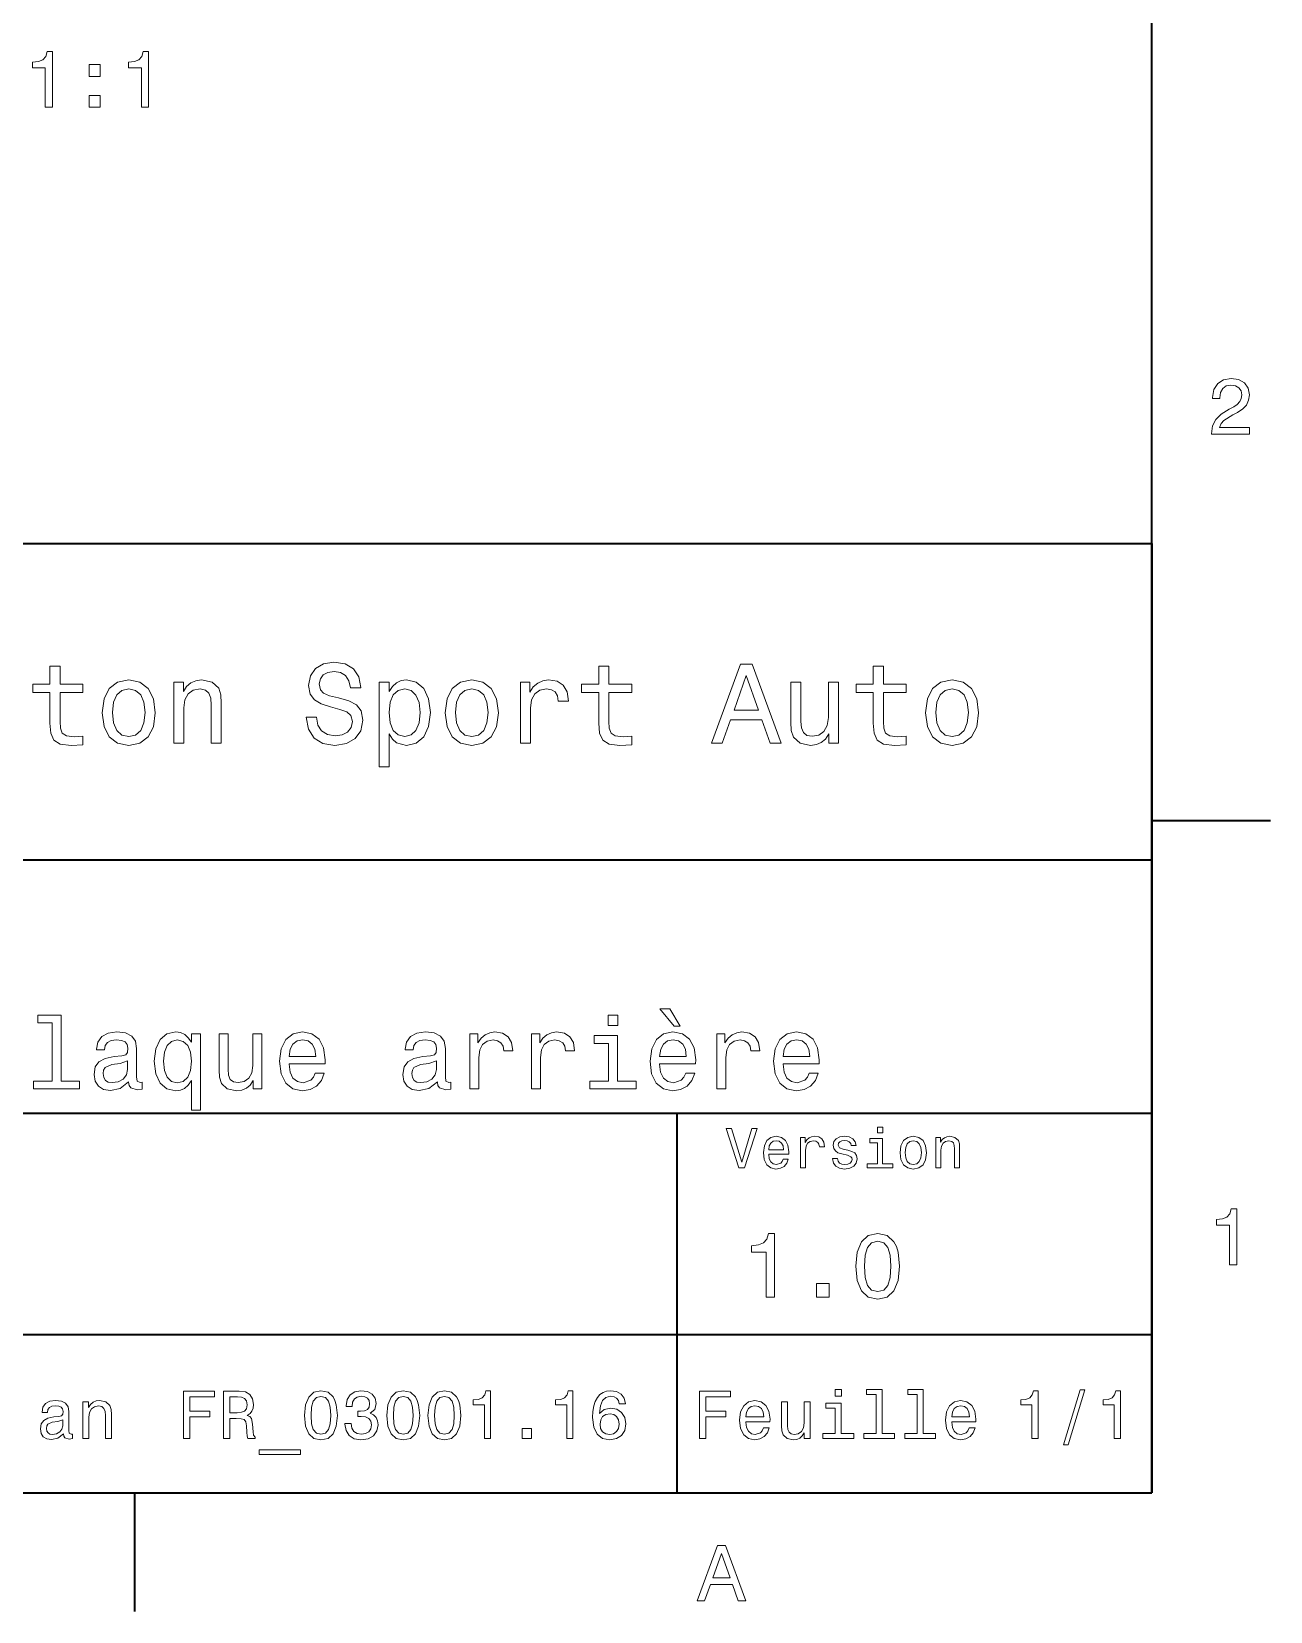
# Model space of a CAD drawing. Extents: x 0 to 297, y 0 to 210.
# Drawn here: x 216.2 to 294.5, y 2.5 to 102.4 of the extents above; entities that cross this region are included whole.
import ezdxf

# ---------------------------------------------------------------- set-up
doc = ezdxf.new("R2010")
doc.units = 0

msp = doc.modelspace()

# ---------------------------------------------------------------- linework, layer by layer
at = {"color": 7, "lineweight": 35}
for p, q in [((287, 10), (287, 200)), ((97, 70), (287, 70)), ((287, 70), (287, 10)), ((162, 50), (287, 50)), ((162, 34), (287, 34)), ((257, 10), (257, 34)), ((162, 20), (287, 20)), ((10, 10), (287, 10)), ((97, 10), (287, 10))]:
    msp.add_line(p, q, dxfattribs=at)
at = {"color": 7, "lineweight": 35, "ltscale": 0.1875}
for p, q in [((287, 52.5), (294.5, 52.5)), ((222.699997, 10), (222.699997, 2.5))]:
    msp.add_line(p, q, dxfattribs=at)
at = {"color": 7, "lineweight": 13}
for points in [[(217.056839, 97.581421), (217.515762, 97.581421), (217.515762, 101.106636), (217.172821, 101.106636), (217.082047, 100.799004), (216.900497, 100.592224), (216.623108, 100.471191), (216.239838, 100.430847), (216.239838, 100.072777), (217.056839, 100.072777)], [(223.128876, 97.581421), (223.587814, 97.581421), (223.587814, 101.106636), (223.244873, 101.106636), (223.154099, 100.799004), (222.972534, 100.592224), (222.69516, 100.471191), (222.311874, 100.430847), (222.311874, 100.072777), (223.128876, 100.072777)], [(219.835648, 99.538193), (220.531616, 99.538193), (220.531616, 100.289635), (219.835648, 100.289635)], [(219.835648, 97.581421), (220.531616, 97.581421), (220.531616, 98.332863), (219.835648, 98.332863)], [(290.76947, 76.916786), (293.175079, 76.916786), (293.175079, 77.350502), (291.273773, 77.350502), (291.3797, 77.587532), (291.561249, 77.784218), (292.121033, 78.142288), (292.418579, 78.293587), (292.751434, 78.510445), (292.988464, 78.762604), (293.124634, 79.060158), (293.175079, 79.398056), (293.089355, 79.821686), (292.852325, 80.154541), (292.489197, 80.366356), (292.020172, 80.442001), (291.536041, 80.35627), (291.167877, 80.119232), (290.930847, 79.740997), (290.850159, 79.241714), (290.850159, 79.171112), (291.309082, 79.171112), (291.309082, 79.211456), (291.354462, 79.554398), (291.490631, 79.806557), (291.707489, 79.967941), (291.994965, 80.023415), (292.287476, 79.972984), (292.504333, 79.846901), (292.645538, 79.650215), (292.695984, 79.403099), (292.660675, 79.171112), (292.56485, 78.974426), (292.403473, 78.802956), (292.181549, 78.651657), (291.884003, 78.490273), (291.389771, 78.177589), (291.041779, 77.844742), (290.835022, 77.441284), (290.76947, 76.931915)], [(217.353027, 60.579971), (217.353027, 58.64193), (217.396255, 58.015129), (217.597992, 57.582851), (218.001434, 57.330688), (218.685883, 57.244236), (219.43515, 57.280258), (219.43515, 57.827808), (218.887604, 57.78458), (218.390488, 57.842216), (218.123917, 58.022331), (218.008652, 58.324928), (217.98703, 58.75), (217.98703, 60.579971), (219.43515, 60.579971), (219.43515, 61.120316), (217.98703, 61.120316), (217.98703, 62.251438), (217.353027, 62.251438), (217.353027, 61.120316), (216.257935, 61.120316), (216.257935, 60.579971)], [(234.20462, 59.030979), (233.548996, 59.030979), (233.693085, 58.267288), (234.053314, 57.70533), (234.608078, 57.366714), (235.357361, 57.244236), (236.099426, 57.359509), (236.654175, 57.67651), (237.007202, 58.17363), (237.136902, 58.82925), (237.028824, 59.420029), (236.726227, 59.801872), (236.236313, 60.054031), (235.580704, 60.241352), (235.018738, 60.378242), (234.651306, 60.536743), (234.442368, 60.767288), (234.377533, 61.127522), (234.442368, 61.451729), (234.629684, 61.696686), (234.917877, 61.862389), (235.314133, 61.920029), (235.71759, 61.84798), (236.034592, 61.653458), (236.24353, 61.32925), (236.344391, 60.889767), (237, 60.889767), (237, 60.904179), (236.884735, 61.581409), (236.546112, 62.085732), (236.01297, 62.402737), (235.292511, 62.510807), (234.644104, 62.402737), (234.139771, 62.100143), (233.815567, 61.631844), (233.700287, 61.026657), (233.793961, 60.486309), (234.067734, 60.118874), (234.5, 59.873917), (235.09079, 59.6866), (235.674362, 59.520893), (236.113831, 59.362389), (236.380402, 59.131844), (236.47406, 58.757202), (236.387619, 58.375359), (236.164276, 58.087173), (235.825653, 57.907059), (235.386169, 57.849422), (234.896255, 57.928673), (234.521622, 58.159222), (234.283875, 58.533859)], [(252.05043, 60.579971), (252.05043, 58.64193), (252.093658, 58.015129), (252.29538, 57.582851), (252.698853, 57.330688), (253.383286, 57.244236), (254.132568, 57.280258), (254.132568, 57.827808), (253.585022, 57.78458), (253.087891, 57.842216), (252.82132, 58.022331), (252.706055, 58.324928), (252.684448, 58.75), (252.684448, 60.579971), (254.132568, 60.579971), (254.132568, 61.120316), (252.684448, 61.120316), (252.684448, 62.251438), (252.05043, 62.251438), (252.05043, 61.120316), (250.955322, 61.120316), (250.955322, 60.579971)], [(259.175781, 57.381123), (259.838623, 57.381123), (260.364563, 58.850864), (262.360229, 58.850864), (262.886169, 57.381123), (263.563416, 57.381123), (261.733429, 62.388329), (260.998566, 62.388329)], [(269.399109, 60.579971), (269.399109, 58.64193), (269.442352, 58.015129), (269.644073, 57.582851), (270.047546, 57.330688), (270.731995, 57.244236), (271.481262, 57.280258), (271.481262, 57.827808), (270.933716, 57.78458), (270.436584, 57.842216), (270.170013, 58.022331), (270.054749, 58.324928), (270.033142, 58.75), (270.033142, 60.579971), (271.481262, 60.579971), (271.481262, 61.120316), (270.033142, 61.120316), (270.033142, 62.251438), (269.399109, 62.251438), (269.399109, 61.120316), (268.304016, 61.120316), (268.304016, 60.579971)], [(220.65274, 59.311958), (220.768005, 58.432995), (221.099426, 57.78458), (221.625366, 57.381123), (222.331421, 57.244236), (223.030258, 57.381123), (223.556198, 57.777374), (223.887604, 58.425793), (224.010086, 59.311958), (223.887604, 60.190922), (223.556198, 60.846542), (223.030258, 61.242794), (222.331421, 61.386887), (221.625366, 61.242794), (221.099426, 60.839336), (220.768005, 60.190922)], [(225.177246, 57.381123), (225.811249, 57.381123), (225.811249, 59.614552), (225.876083, 60.12608), (226.085022, 60.500717), (226.409225, 60.731266), (226.841507, 60.817722), (227.187317, 60.745674), (227.403458, 60.551151), (227.511536, 60.226944), (227.547546, 59.794666), (227.547546, 57.381123), (228.181564, 57.381123), (228.181564, 59.924351), (228.15274, 60.435879), (228.023056, 60.86095), (227.597992, 61.25), (226.935165, 61.386887), (226.567719, 61.336452), (226.257935, 61.199566), (225.991364, 60.969017), (225.782425, 60.659222), (225.782425, 61.25), (225.177246, 61.25)], [(238.786743, 60.652016), (238.786743, 61.25), (238.15274, 61.25), (238.15274, 55.882565), (238.786743, 55.882565), (238.786743, 57.971901), (239.010101, 57.633286), (239.262253, 57.409943), (239.896271, 57.244236), (240.50145, 57.381123), (240.976959, 57.791786), (241.286743, 58.440201), (241.402023, 59.319164), (241.286743, 60.190922), (240.976959, 60.839336), (240.50145, 61.242794), (239.896271, 61.386887), (239.550446, 61.343658), (239.255051, 61.206772), (239.002899, 60.976223)], [(242.338623, 59.311958), (242.453888, 58.432995), (242.785309, 57.78458), (243.311249, 57.381123), (244.017303, 57.244236), (244.716141, 57.381123), (245.242081, 57.777374), (245.573486, 58.425793), (245.695969, 59.311958), (245.573486, 60.190922), (245.242081, 60.846542), (244.716141, 61.242794), (244.017303, 61.386887), (243.311249, 61.242794), (242.785309, 60.839336), (242.453888, 60.190922)], [(247.100861, 57.381123), (247.734863, 57.381123), (247.734863, 59.592937), (247.799713, 60.12608), (247.994232, 60.507923), (248.311249, 60.738472), (248.736313, 60.817722), (249.053314, 60.767288), (249.291077, 60.623199), (249.435165, 60.378242), (249.485596, 60.046829), (250.126801, 60.046829), (250.040344, 60.630402), (249.802597, 61.048271), (249.406342, 61.30043), (248.865997, 61.386887), (248.498566, 61.32925), (248.181549, 61.185158), (247.900574, 60.940201), (247.677246, 60.608788), (247.677246, 61.25), (247.100861, 61.25)], [(260.595093, 59.463257), (261.365997, 61.667866), (262.136902, 59.463257)], [(267.194519, 61.25), (266.560516, 61.25), (266.560516, 59.016571), (266.488464, 58.497837), (266.279541, 58.123196), (265.955322, 57.892651), (265.530243, 57.820602), (265.19165, 57.878242), (264.975494, 58.051151), (264.853027, 58.346542), (264.824219, 58.764408), (264.824219, 61.25), (264.190186, 61.25), (264.190186, 58.706772), (264.211792, 58.195244), (264.348694, 57.770172), (264.766571, 57.381123), (265.436584, 57.244236), (265.796814, 57.294666), (266.106628, 57.424351), (266.373199, 57.647694), (266.589325, 57.971901), (266.589325, 57.381123), (267.194519, 57.381123)], [(272.698853, 59.311958), (272.814117, 58.432995), (273.145508, 57.78458), (273.671448, 57.381123), (274.377502, 57.244236), (275.076355, 57.381123), (275.602295, 57.777374), (275.933716, 58.425793), (276.056183, 59.311958), (275.933716, 60.190922), (275.602295, 60.846542), (275.076355, 61.242794), (274.377502, 61.386887), (273.671448, 61.242794), (273.145508, 60.839336), (272.814117, 60.190922)], [(221.301147, 59.319164), (221.365997, 59.967579), (221.567719, 60.435879), (221.891937, 60.72406), (222.331421, 60.824928), (222.763687, 60.72406), (223.087891, 60.443081), (223.289627, 59.967579), (223.361679, 59.319164), (223.289627, 58.663544), (223.087891, 58.188038), (222.763687, 57.899853), (222.331421, 57.806194), (221.891937, 57.899853), (221.567719, 58.188038), (221.365997, 58.663544)], [(239.788193, 57.8134), (239.363129, 57.907059), (239.053314, 58.195244), (238.858795, 58.663544), (238.793945, 59.319164), (238.858795, 59.967579), (239.053314, 60.435879), (239.363129, 60.716858), (239.788193, 60.817722), (240.177246, 60.716858), (240.48703, 60.428673), (240.681564, 59.960373), (240.753601, 59.319164), (240.681564, 58.67075), (240.48703, 58.195244), (240.177246, 57.907059)], [(242.98703, 59.319164), (243.05188, 59.967579), (243.253601, 60.435879), (243.57782, 60.72406), (244.017303, 60.824928), (244.449585, 60.72406), (244.773773, 60.443081), (244.97551, 59.967579), (245.047546, 59.319164), (244.97551, 58.663544), (244.773773, 58.188038), (244.449585, 57.899853), (244.017303, 57.806194), (243.57782, 57.899853), (243.253601, 58.188038), (243.05188, 58.663544)], [(273.34726, 59.319164), (273.412109, 59.967579), (273.613831, 60.435879), (273.938019, 60.72406), (274.377502, 60.824928), (274.809784, 60.72406), (275.134003, 60.443081), (275.335724, 59.967579), (275.407776, 59.319164), (275.335724, 58.663544), (275.134003, 58.188038), (274.809784, 57.899853), (274.377502, 57.806194), (273.938019, 57.899853), (273.613831, 58.188038), (273.412109, 58.663544)], [(217.485596, 39.706051), (217.485596, 36.010086), (216.311951, 36.010086), (216.311951, 35.530258), (219.223343, 35.530258), (219.223343, 36.010086), (218.056198, 36.010086), (218.056198, 40.185879), (216.590775, 40.185879), (216.590775, 39.706051)], [(253.245667, 40.185879), (252.642639, 40.185879), (252.642639, 39.537464), (253.245667, 39.537464)], [(257.188049, 39.485588), (256.539612, 40.587894), (255.904175, 40.587894), (256.805481, 39.485588)], [(222.322769, 35.98415), (222.322769, 35.964695), (222.355179, 35.744236), (222.452454, 35.588615), (222.860947, 35.465416), (223.17868, 35.517288), (223.17868, 35.958214), (223.042511, 35.938759), (222.860947, 36.023052), (222.828522, 36.282421), (222.828522, 38.085014), (222.750717, 38.545387), (222.523773, 38.869595), (222.128235, 39.064121), (221.570602, 39.135445), (221.02594, 39.057636), (220.623917, 38.837173), (220.371033, 38.493515), (220.286743, 38.039623), (220.286743, 38.000721), (220.798981, 38.000721), (220.844376, 38.273052), (220.98703, 38.467579), (221.220459, 38.584293), (221.551147, 38.629681), (221.868866, 38.59726), (222.095825, 38.5), (222.231995, 38.331409), (222.277374, 38.09798), (222.251434, 37.825645), (222.14769, 37.68948), (221.888321, 37.624638), (221.402008, 37.572765), (220.844376, 37.456051), (220.448853, 37.248558), (220.215424, 36.924351), (220.144089, 36.444523), (220.208923, 36.016571), (220.409943, 35.698845), (220.734146, 35.497837), (221.181549, 35.426514), (221.784576, 35.562679)], [(226.297546, 38.474064), (226.096542, 38.76585), (225.869598, 38.973343), (225.603745, 39.090057), (225.298981, 39.135445), (224.747833, 39.005764), (224.319885, 38.642651), (224.041061, 38.059078), (223.943802, 37.274494), (224.041061, 36.483429), (224.319885, 35.899857), (224.747833, 35.530258), (225.298981, 35.407059), (225.603745, 35.445965), (225.863113, 35.556194), (226.090057, 35.757202), (226.297546, 36.061958), (226.297546, 34.181557), (226.868149, 34.181557), (226.868149, 39.012245), (226.297546, 39.012245)], [(230.745667, 39.012245), (230.175064, 39.012245), (230.175064, 37.002159), (230.110229, 36.535301), (229.92218, 36.198124), (229.630402, 35.990631), (229.247833, 35.925793), (228.943085, 35.977665), (228.74855, 36.133286), (228.638321, 36.399136), (228.612396, 36.775215), (228.612396, 39.012245), (228.041779, 39.012245), (228.041779, 36.723343), (228.061234, 36.262966), (228.184433, 35.880402), (228.560516, 35.530258), (229.163544, 35.407059), (229.487747, 35.45245), (229.766571, 35.569164), (230.006485, 35.770172), (230.201004, 36.061958), (230.201004, 35.530258), (230.745667, 35.530258)], [(232.463974, 37.105907), (234.746399, 37.105907), (234.752869, 37.371758), (234.649139, 38.117435), (234.363831, 38.675072), (233.909943, 39.012245), (233.306915, 39.135445), (232.716858, 39.005764), (232.26297, 38.642651), (231.971176, 38.052593), (231.867432, 37.274494), (231.964691, 36.476944), (232.256485, 35.893372), (232.703888, 35.530258), (233.28746, 35.407059), (233.793228, 35.491352), (234.208206, 35.711815), (234.51297, 36.061958), (234.688034, 36.528816), (234.123917, 36.528816), (234.007202, 36.269451), (233.838608, 36.074928), (233.35878, 35.919308), (232.989197, 35.990631), (232.710373, 36.217579), (232.528809, 36.587173), (232.463974, 37.086452)], [(241.840057, 35.98415), (241.840057, 35.964695), (241.872467, 35.744236), (241.969727, 35.588615), (242.378235, 35.465416), (242.695953, 35.517288), (242.695953, 35.958214), (242.559784, 35.938759), (242.378235, 36.023052), (242.34581, 36.282421), (242.34581, 38.085014), (242.268005, 38.545387), (242.041061, 38.869595), (241.645523, 39.064121), (241.087891, 39.135445), (240.543213, 39.057636), (240.141205, 38.837173), (239.888321, 38.493515), (239.804031, 38.039623), (239.804031, 38.000721), (240.316284, 38.000721), (240.361664, 38.273052), (240.504318, 38.467579), (240.737747, 38.584293), (241.068436, 38.629681), (241.386169, 38.59726), (241.613098, 38.5), (241.749268, 38.331409), (241.794662, 38.09798), (241.768723, 37.825645), (241.664978, 37.68948), (241.405609, 37.624638), (240.919312, 37.572765), (240.361664, 37.456051), (239.966125, 37.248558), (239.732697, 36.924351), (239.661377, 36.444523), (239.726227, 36.016571), (239.927231, 35.698845), (240.251434, 35.497837), (240.698837, 35.426514), (241.301865, 35.562679)], [(243.889038, 35.530258), (244.459656, 35.530258), (244.459656, 37.520893), (244.518005, 38.000721), (244.693085, 38.344379), (244.978378, 38.551872), (245.360947, 38.623199), (245.64624, 38.577808), (245.860229, 38.448124), (245.989899, 38.227665), (246.035294, 37.929394), (246.612381, 37.929394), (246.534576, 38.454609), (246.320602, 38.830692), (245.963974, 39.057636), (245.477661, 39.135445), (245.146973, 39.083572), (244.861664, 38.953888), (244.60878, 38.733429), (244.407776, 38.435158), (244.407776, 39.012245), (243.889038, 39.012245)], [(247.792496, 35.530258), (248.363098, 35.530258), (248.363098, 37.520893), (248.421463, 38.000721), (248.596527, 38.344379), (248.881836, 38.551872), (249.264404, 38.623199), (249.549713, 38.577808), (249.763672, 38.448124), (249.893372, 38.227665), (249.938751, 37.929394), (250.515839, 37.929394), (250.438034, 38.454609), (250.22406, 38.830692), (249.867432, 39.057636), (249.381119, 39.135445), (249.050415, 39.083572), (248.765121, 38.953888), (248.512238, 38.733429), (248.311234, 38.435158), (248.311234, 39.012245), (247.792496, 39.012245)], [(255.88472, 37.105907), (258.167145, 37.105907), (258.173645, 37.371758), (258.069885, 38.117435), (257.784576, 38.675072), (257.330688, 39.012245), (256.727661, 39.135445), (256.137604, 39.005764), (255.683716, 38.642651), (255.391937, 38.052593), (255.288177, 37.274494), (255.385437, 36.476944), (255.677231, 35.893372), (256.124634, 35.530258), (256.708191, 35.407059), (257.213989, 35.491352), (257.628967, 35.711815), (257.933716, 36.061958), (258.108795, 36.528816), (257.544678, 36.528816), (257.427948, 36.269451), (257.259369, 36.074928), (256.779541, 35.919308), (256.409943, 35.990631), (256.131104, 36.217579), (255.949554, 36.587173), (255.88472, 37.086452)], [(259.502869, 35.530258), (260.073486, 35.530258), (260.073486, 37.520893), (260.131836, 38.000721), (260.306915, 38.344379), (260.592224, 38.551872), (260.974792, 38.623199), (261.260071, 38.577808), (261.47406, 38.448124), (261.60376, 38.227665), (261.649139, 37.929394), (262.226227, 37.929394), (262.148407, 38.454609), (261.934448, 38.830692), (261.57782, 39.057636), (261.091492, 39.135445), (260.760803, 39.083572), (260.475494, 38.953888), (260.222626, 38.733429), (260.021606, 38.435158), (260.021606, 39.012245), (259.502869, 39.012245)], [(263.69165, 37.105907), (265.97406, 37.105907), (265.98053, 37.371758), (265.876801, 38.117435), (265.591492, 38.675072), (265.137604, 39.012245), (264.534576, 39.135445), (263.944519, 39.005764), (263.490631, 38.642651), (263.198853, 38.052593), (263.095093, 37.274494), (263.192352, 36.476944), (263.484131, 35.893372), (263.931549, 35.530258), (264.515137, 35.407059), (265.020874, 35.491352), (265.435883, 35.711815), (265.740631, 36.061958), (265.91571, 36.528816), (265.351563, 36.528816), (265.234863, 36.269451), (265.066284, 36.074928), (264.586456, 35.919308), (264.216858, 35.990631), (263.938049, 36.217579), (263.75647, 36.587173), (263.69165, 37.086452)], [(224.527374, 37.274494), (224.585724, 37.851585), (224.767288, 38.273052), (225.039627, 38.532421), (225.396255, 38.623199), (225.772339, 38.532421), (226.057632, 38.279537), (226.226227, 37.858067), (226.291061, 37.274494), (226.226227, 36.684437), (226.057632, 36.262966), (225.772339, 36.003601), (225.396255, 35.919308), (225.039627, 36.003601), (224.767288, 36.262966), (224.585724, 36.690922)], [(232.463974, 37.585735), (232.535294, 38.033138), (232.710373, 38.363831), (232.976227, 38.564842), (233.326355, 38.636166), (233.670029, 38.564842), (233.935883, 38.363831), (234.097977, 38.033138), (234.156342, 37.585735)], [(253.226227, 36.010086), (253.226227, 38.895531), (251.760803, 38.895531), (251.760803, 38.409222), (252.655609, 38.409222), (252.655609, 36.010086), (251.488464, 36.010086), (251.488464, 35.530258), (254.406342, 35.530258), (254.406342, 36.010086)], [(255.88472, 37.585735), (255.956055, 38.033138), (256.131104, 38.363831), (256.396973, 38.564842), (256.747131, 38.636166), (257.090759, 38.564842), (257.356628, 38.363831), (257.518738, 38.033138), (257.577087, 37.585735)], [(263.69165, 37.585735), (263.76297, 38.033138), (263.938049, 38.363831), (264.203888, 38.564842), (264.554016, 38.636166), (264.897705, 38.564842), (265.163544, 38.363831), (265.325653, 38.033138), (265.384003, 37.585735)], [(222.257919, 36.749279), (222.180115, 36.412102), (221.972626, 36.152737), (221.661377, 35.98415), (221.278809, 35.925793), (221.03241, 35.958214), (220.857346, 36.061958), (220.747116, 36.243515), (220.714691, 36.496395), (220.740631, 36.723343), (220.844376, 36.885445), (221.259369, 37.067001), (221.784576, 37.14481), (222.257919, 37.30043)], [(241.775208, 36.749279), (241.697403, 36.412102), (241.489899, 36.152737), (241.178665, 35.98415), (240.796112, 35.925793), (240.549713, 35.958214), (240.374634, 36.061958), (240.264404, 36.243515), (240.231979, 36.496395), (240.257919, 36.723343), (240.361664, 36.885445), (240.776642, 37.067001), (241.301865, 37.14481), (241.775208, 37.30043)], [(261.71109, 33.03458), (261.08429, 30.905619), (260.439484, 33.03458), (260.09726, 33.03458), (260.904175, 30.530979), (261.264404, 30.530979), (262.053314, 33.03458)], [(269.992798, 33.117435), (269.657776, 33.117435), (269.657776, 32.757202), (269.992798, 32.757202)], [(262.784576, 31.40634), (264.052582, 31.40634), (264.056183, 31.554033), (263.998566, 31.9683), (263.840057, 32.278099), (263.587891, 32.465416), (263.252869, 32.533859), (262.925079, 32.461815), (262.672913, 32.260086), (262.510803, 31.932276), (262.453156, 31.5), (262.507202, 31.056915), (262.669312, 30.732708), (262.917877, 30.530979), (263.242065, 30.462536), (263.523041, 30.509365), (263.753601, 30.631844), (263.922913, 30.826368), (264.020172, 31.085733), (263.706787, 31.085733), (263.641937, 30.941643), (263.548279, 30.833572), (263.281708, 30.747118), (263.076355, 30.786743), (262.921478, 30.912823), (262.820618, 31.118155), (262.784576, 31.395533)], [(262.784576, 31.672911), (262.824219, 31.921469), (262.921478, 32.105186), (263.069153, 32.216858), (263.263702, 32.256485), (263.45462, 32.216858), (263.602295, 32.105186), (263.692352, 31.921469), (263.724792, 31.672911)], [(264.794678, 30.530979), (265.111664, 30.530979), (265.111664, 31.636887), (265.144104, 31.903458), (265.241364, 32.094379), (265.399841, 32.209652), (265.612396, 32.249279), (265.770905, 32.224064), (265.889771, 32.152016), (265.961823, 32.029537), (265.98703, 31.863832), (266.307648, 31.863832), (266.264404, 32.155621), (266.145538, 32.364552), (265.947418, 32.490635), (265.677246, 32.533859), (265.49353, 32.505043), (265.335022, 32.432995), (265.194519, 32.310516), (265.082855, 32.144814), (265.082855, 32.465416), (264.794678, 32.465416)], [(267.791779, 31.658501), (267.485596, 31.730547), (267.258636, 31.8134), (267.182983, 31.982708), (267.20462, 32.101585), (267.280273, 32.188038), (267.40274, 32.242073), (267.579254, 32.263687), (267.748566, 32.242073), (267.881836, 32.177231), (267.968292, 32.079971), (268.004333, 31.950287), (268.314117, 31.950287), (268.314117, 31.957493), (268.260101, 32.191643), (268.112396, 32.375359), (267.881836, 32.490635), (267.579254, 32.533859), (267.273041, 32.490635), (267.049713, 32.371758), (266.90921, 32.195244), (266.865997, 31.971901), (266.898407, 31.755764), (266.999268, 31.604465), (267.164978, 31.496397), (267.406342, 31.420748), (267.759369, 31.334293), (267.975494, 31.244236), (268.033142, 31.17219), (268.054749, 31.064121), (268.022339, 30.930836), (267.935883, 30.829971), (267.79538, 30.765129), (267.608063, 30.743515), (267.409943, 30.765129), (267.265839, 30.840778), (267.168579, 30.963255), (267.128967, 31.132565), (266.822754, 31.132565), (266.873199, 30.844379), (267.020905, 30.635447), (267.255035, 30.509365), (267.579254, 30.462536), (267.917877, 30.509365), (268.166412, 30.635447), (268.317719, 30.837175), (268.371765, 31.100143), (268.332123, 31.327089), (268.220459, 31.481987), (268.036743, 31.582851)], [(269.981995, 30.79755), (269.981995, 32.400574), (269.167877, 32.400574), (269.167877, 32.130402), (269.664978, 32.130402), (269.664978, 30.79755), (269.016571, 30.79755), (269.016571, 30.530979), (270.637604, 30.530979), (270.637604, 30.79755)], [(271.087891, 31.496397), (271.145538, 31.056915), (271.311249, 30.732708), (271.574219, 30.530979), (271.927246, 30.462536), (272.276672, 30.530979), (272.539612, 30.729107), (272.705322, 31.053314), (272.766571, 31.496397), (272.705322, 31.935879), (272.539612, 32.263687), (272.276672, 32.461815), (271.927246, 32.533859), (271.574219, 32.461815), (271.311249, 32.260086), (271.145538, 31.935879)], [(271.412109, 31.5), (271.444519, 31.824207), (271.54538, 32.058357), (271.707489, 32.20245), (271.927246, 32.25288), (272.143372, 32.20245), (272.305481, 32.061958), (272.406342, 31.824207), (272.442352, 31.5), (272.406342, 31.17219), (272.305481, 30.934437), (272.143372, 30.790344), (271.927246, 30.743515), (271.707489, 30.790344), (271.54538, 30.934437), (271.444519, 31.17219)], [(273.350159, 30.530979), (273.667145, 30.530979), (273.667145, 31.647694), (273.699554, 31.903458), (273.804047, 32.090778), (273.966125, 32.206051), (274.182281, 32.249279), (274.355194, 32.213257), (274.463257, 32.115993), (274.517303, 31.95389), (274.535309, 31.737751), (274.535309, 30.530979), (274.852295, 30.530979), (274.852295, 31.802593), (274.837891, 32.058357), (274.773041, 32.270893), (274.560516, 32.465416), (274.229095, 32.533859), (274.04538, 32.508644), (273.890503, 32.440201), (273.757202, 32.324928), (273.65274, 32.170029), (273.65274, 32.465416), (273.350159, 32.465416)], [(291.909241, 24.416786), (292.368164, 24.416786), (292.368164, 27.942001), (292.025208, 27.942001), (291.934448, 27.634365), (291.752899, 27.427593), (291.475525, 27.306557), (291.092224, 27.266211), (291.092224, 26.90814), (291.909241, 26.90814)], [(262.631134, 22.360231), (263.155609, 22.360231), (263.155609, 26.38905), (262.763702, 26.38905), (262.659943, 26.037464), (262.452454, 25.801153), (262.135437, 25.662825), (261.697418, 25.616714), (261.697418, 25.207493), (262.631134, 25.207493)], [(268.285309, 24.314121), (268.371765, 23.409224), (268.642639, 22.763689), (269.074921, 22.371759), (269.674347, 22.244957), (270.268005, 22.371759), (270.700287, 22.763689), (270.965424, 23.409224), (271.057648, 24.314121), (270.965424, 25.213257), (270.855896, 25.570606), (270.700287, 25.864553), (270.268005, 26.256485), (269.674347, 26.38905), (269.074921, 26.256485), (268.642639, 25.858791), (268.371765, 25.213257)], [(268.838623, 24.314121), (268.884735, 25.011528), (269.028809, 25.51297), (269.288177, 25.806917), (269.674347, 25.910664), (270.054749, 25.806917), (270.314117, 25.51297), (270.458221, 25.011528), (270.504333, 24.314121), (270.458221, 23.610952), (270.314117, 23.10951), (270.054749, 22.815563), (269.674347, 22.717581), (269.288177, 22.815563), (269.028809, 23.10951), (268.884735, 23.610952)], [(265.806915, 22.360231), (266.602295, 22.360231), (266.602295, 23.219021), (265.806915, 23.219021)], [(225.789612, 13.428675), (226.191635, 13.428675), (226.191635, 14.807637), (227.453888, 14.807637), (227.453888, 15.166427), (226.191635, 15.166427), (226.191635, 16.065563), (227.743515, 16.065563), (227.743515, 16.428675), (225.789612, 16.428675)], [(228.314117, 13.428675), (228.716125, 13.428675), (228.716125, 14.695246), (229.126801, 14.695246), (229.429382, 14.682277), (229.619598, 14.621758), (229.723343, 14.479107), (229.766571, 14.224064), (229.788177, 13.835014), (229.814117, 13.579971), (229.865982, 13.428675), (230.319885, 13.428675), (230.319885, 13.510807), (230.220459, 13.631845), (230.185867, 13.856628), (230.155609, 14.340778), (230.082123, 14.699568), (229.982697, 14.81196), (229.827087, 14.894093), (230, 15.002162), (230.121033, 15.153459), (230.198837, 15.34366), (230.224777, 15.572767), (230.164261, 15.93588), (229.991348, 16.208214), (229.706039, 16.372478), (229.317001, 16.428675), (228.314117, 16.428675)], [(229.204605, 16.061239), (229.468292, 16.035303), (229.654175, 15.953171), (229.770889, 15.801874), (229.809799, 15.564121), (229.766571, 15.313401), (229.649857, 15.162104), (229.451004, 15.084294), (229.178665, 15.06268), (228.716125, 15.06268), (228.716125, 16.061239)], [(233.440918, 14.894093), (233.505753, 14.215418), (233.708923, 13.731268), (234.033142, 13.43732), (234.482697, 13.342219), (234.927948, 13.43732), (235.252151, 13.731268), (235.451004, 14.215418), (235.520172, 14.894093), (235.451004, 15.568444), (235.368866, 15.836456), (235.252151, 16.056917), (234.927948, 16.350864), (234.482697, 16.450289), (234.033142, 16.350864), (233.708923, 16.052593), (233.505753, 15.568444)], [(233.855896, 14.894093), (233.890488, 15.417148), (233.99855, 15.793228), (234.193085, 16.013689), (234.482697, 16.091499), (234.768005, 16.013689), (234.962524, 15.793228), (235.070602, 15.417148), (235.105179, 14.894093), (235.070602, 14.366715), (234.962524, 13.990634), (234.768005, 13.770173), (234.482697, 13.696686), (234.193085, 13.770173), (233.99855, 13.990634), (233.890488, 14.366715)], [(235.995667, 14.371037), (235.995667, 14.340778), (236.064835, 13.925793), (236.268005, 13.614553), (236.587891, 13.415707), (237.01152, 13.342219), (237.46109, 13.415707), (237.798264, 13.605908), (238.014404, 13.908502), (238.092209, 14.297551), (238.057632, 14.552594), (237.962524, 14.760087), (237.806915, 14.92003), (237.599426, 15.036744), (237.880402, 15.270173), (237.979828, 15.641932), (237.914978, 15.979107), (237.729095, 16.23415), (237.426514, 16.394093), (237.01152, 16.450289), (236.622467, 16.381124), (236.324203, 16.190922), (236.129684, 15.888329), (236.064835, 15.486312), (236.064835, 15.456053), (236.449554, 15.456053), (236.484146, 15.73271), (236.596542, 15.931557), (236.778091, 16.052593), (237.033142, 16.095821), (237.257919, 16.061239), (237.42218, 15.970462), (237.521606, 15.823487), (237.560516, 15.62464), (237.521606, 15.412825), (237.417862, 15.270173), (237.236313, 15.183718), (236.989914, 15.157782), (236.82132, 15.162104), (236.82132, 14.820605), (237.033142, 14.829251), (237.305466, 14.790346), (237.508636, 14.6866), (237.629684, 14.518012), (237.672913, 14.297551), (237.625351, 14.04683), (237.5, 13.860951), (237.301147, 13.744237), (237.03746, 13.705332), (236.765121, 13.748559), (236.566284, 13.878242), (236.440918, 14.085735), (236.393372, 14.371037)], [(238.645523, 14.894093), (238.710373, 14.215418), (238.913544, 13.731268), (239.237747, 13.43732), (239.687317, 13.342219), (240.132553, 13.43732), (240.456772, 13.731268), (240.655609, 14.215418), (240.724777, 14.894093), (240.655609, 15.568444), (240.573486, 15.836456), (240.456772, 16.056917), (240.132553, 16.350864), (239.687317, 16.450289), (239.237747, 16.350864), (238.913544, 16.052593), (238.710373, 15.568444)], [(239.060516, 14.894093), (239.095093, 15.417148), (239.203171, 15.793228), (239.39769, 16.013689), (239.687317, 16.091499), (239.97261, 16.013689), (240.167145, 15.793228), (240.275208, 15.417148), (240.309799, 14.894093), (240.275208, 14.366715), (240.167145, 13.990634), (239.97261, 13.770173), (239.687317, 13.696686), (239.39769, 13.770173), (239.203171, 13.990634), (239.095093, 14.366715)], [(241.247833, 14.894093), (241.312668, 14.215418), (241.515839, 13.731268), (241.840057, 13.43732), (242.289612, 13.342219), (242.734863, 13.43732), (243.059067, 13.731268), (243.257919, 14.215418), (243.327087, 14.894093), (243.257919, 15.568444), (243.175781, 15.836456), (243.059067, 16.056917), (242.734863, 16.350864), (242.289612, 16.450289), (241.840057, 16.350864), (241.515839, 16.052593), (241.312668, 15.568444)], [(241.662811, 14.894093), (241.697403, 15.417148), (241.805466, 15.793228), (242, 16.013689), (242.289612, 16.091499), (242.574921, 16.013689), (242.76944, 15.793228), (242.877518, 15.417148), (242.912094, 14.894093), (242.877518, 14.366715), (242.76944, 13.990634), (242.574921, 13.770173), (242.289612, 13.696686), (242, 13.770173), (241.805466, 13.990634), (241.697403, 14.366715)], [(244.814117, 13.428675), (245.207489, 13.428675), (245.207489, 16.450289), (244.913544, 16.450289), (244.835724, 16.1866), (244.680115, 16.009367), (244.442352, 15.905621), (244.113831, 15.871038), (244.113831, 15.564121), (244.814117, 15.564121)], [(250.018723, 13.428675), (250.412094, 13.428675), (250.412094, 16.450289), (250.118149, 16.450289), (250.040344, 16.1866), (249.88472, 16.009367), (249.646973, 15.905621), (249.318436, 15.871038), (249.318436, 15.564121), (250.018723, 15.564121)], [(253.736313, 15.620317), (253.654175, 15.970462), (253.463974, 16.229828), (253.170029, 16.394093), (252.789627, 16.450289), (252.534576, 16.420029), (252.314117, 16.337896), (252.119598, 16.203892), (251.955322, 16.013689), (251.825653, 15.775937), (251.730545, 15.486312), (251.670029, 15.144814), (251.65274, 14.760087), (251.721893, 14.146254), (251.933716, 13.701009), (252.275208, 13.432998), (252.742065, 13.342219), (253.161377, 13.42003), (253.481262, 13.623199), (253.688751, 13.943084), (253.762238, 14.349424), (253.688751, 14.760087), (253.489914, 15.075649), (253.182999, 15.274496), (252.802597, 15.34366), (252.391922, 15.257205), (252.085007, 15.010807), (252.149857, 15.486312), (252.288177, 15.82781), (252.5, 16.030981), (252.793945, 16.100145), (253.010086, 16.065563), (253.174347, 15.974785), (253.28241, 15.823487), (253.338608, 15.620317)], [(258.414978, 13.428675), (258.817017, 13.428675), (258.817017, 14.807637), (260.079254, 14.807637), (260.079254, 15.166427), (258.817017, 15.166427), (258.817017, 16.065563), (260.368866, 16.065563), (260.368866, 16.428675), (258.414978, 16.428675)], [(267.389038, 16.532421), (266.98703, 16.532421), (266.98703, 16.100145), (267.389038, 16.100145)], [(269.572052, 16.212536), (269.572052, 13.748559), (268.789612, 13.748559), (268.789612, 13.428675), (270.73056, 13.428675), (270.73056, 13.748559), (269.952454, 13.748559), (269.952454, 16.532421), (268.975494, 16.532421), (268.975494, 16.212536)], [(272.174347, 16.212536), (272.174347, 13.748559), (271.391937, 13.748559), (271.391937, 13.428675), (273.332855, 13.428675), (273.332855, 13.748559), (272.554749, 13.748559), (272.554749, 16.532421), (271.57782, 16.532421), (271.57782, 16.212536)], [(279.416443, 13.428675), (279.809814, 13.428675), (279.809814, 16.450289), (279.515839, 16.450289), (279.438049, 16.1866), (279.28241, 16.009367), (279.044678, 15.905621), (278.716125, 15.871038), (278.716125, 15.564121), (279.416443, 15.564121)], [(281.42218, 13.026657), (281.720459, 13.026657), (282.766571, 16.510807), (282.463989, 16.510807)], [(284.621033, 13.428675), (285.014404, 13.428675), (285.014404, 16.450289), (284.720459, 16.450289), (284.642639, 16.1866), (284.48703, 16.009367), (284.249268, 15.905621), (283.920746, 15.871038), (283.920746, 15.564121), (284.621033, 15.564121)], [(218.206055, 13.731268), (218.206055, 13.7183), (218.227661, 13.571326), (218.292511, 13.46758), (218.56485, 13.385448), (218.776657, 13.42003), (218.776657, 13.713977), (218.685883, 13.701009), (218.56485, 13.757205), (218.543228, 13.930116), (218.543228, 15.131845), (218.491364, 15.438761), (218.340057, 15.6549), (218.07637, 15.784582), (217.70462, 15.832133), (217.341507, 15.78026), (217.073486, 15.633286), (216.904907, 15.404179), (216.848709, 15.101585), (216.848709, 15.075649), (217.190201, 15.075649), (217.220459, 15.257205), (217.315567, 15.386889), (217.471191, 15.464698), (217.69165, 15.494957), (217.903458, 15.473343), (218.054764, 15.408502), (218.145538, 15.29611), (218.175797, 15.140491), (218.158508, 14.958934), (218.08934, 14.868156), (217.916428, 14.824928), (217.592224, 14.790346), (217.220459, 14.712537), (216.956772, 14.574208), (216.801147, 14.358069), (216.753601, 14.038185), (216.796829, 13.752882), (216.930832, 13.541066), (217.146973, 13.407061), (217.445251, 13.35951), (217.84726, 13.450289)], [(219.429398, 13.428675), (219.809799, 13.428675), (219.809799, 14.768732), (219.848709, 15.075649), (219.97406, 15.300432), (220.168594, 15.438761), (220.427963, 15.490635), (220.635452, 15.447407), (220.765137, 15.330692), (220.829971, 15.136168), (220.851593, 14.876801), (220.851593, 13.428675), (221.231995, 13.428675), (221.231995, 14.954612), (221.214706, 15.261528), (221.136887, 15.516571), (220.881851, 15.75), (220.484161, 15.832133), (220.263687, 15.801874), (220.07782, 15.719741), (219.917877, 15.581412), (219.792511, 15.395534), (219.792511, 15.75), (219.429398, 15.75)], [(253.342941, 14.345101), (253.29538, 14.072767), (253.174347, 13.865274), (252.979828, 13.726946), (252.737747, 13.683718), (252.482712, 13.726946), (252.288177, 13.860951), (252.162827, 14.068444), (252.123917, 14.340778), (252.167145, 14.60879), (252.288177, 14.81196), (252.48703, 14.941643), (252.755035, 14.989194), (252.988464, 14.941643), (253.174347, 14.816283), (253.29538, 14.613112)], [(261.341492, 14.479107), (262.863098, 14.479107), (262.867432, 14.656341), (262.798279, 15.153459), (262.608063, 15.525217), (262.305481, 15.75), (261.903473, 15.832133), (261.510101, 15.745678), (261.207489, 15.503603), (261.01297, 15.110231), (260.943817, 14.591499), (261.008636, 14.059798), (261.203156, 13.67075), (261.501434, 13.428675), (261.890503, 13.346542), (262.227661, 13.402739), (262.504333, 13.549712), (262.707489, 13.783141), (262.824219, 14.09438), (262.44812, 14.09438), (262.370331, 13.92147), (262.257935, 13.791787), (261.938049, 13.688041), (261.69165, 13.735591), (261.505768, 13.886888), (261.384735, 14.133286), (261.341492, 14.466139)], [(261.341492, 14.798992), (261.389038, 15.097262), (261.505768, 15.317724), (261.682983, 15.45173), (261.916412, 15.49928), (262.145538, 15.45173), (262.322754, 15.317724), (262.430847, 15.097262), (262.469727, 14.798992)], [(265.400574, 15.75), (265.020172, 15.75), (265.020172, 14.409943), (264.976959, 14.098703), (264.851593, 13.873919), (264.657074, 13.735591), (264.402008, 13.692364), (264.198853, 13.726946), (264.069153, 13.830692), (263.995667, 14.007925), (263.978394, 14.258646), (263.978394, 15.75), (263.597992, 15.75), (263.597992, 14.224064), (263.610962, 13.917148), (263.693085, 13.662104), (263.943817, 13.428675), (264.345825, 13.346542), (264.561951, 13.376801), (264.747833, 13.454611), (264.907776, 13.588617), (265.037476, 13.783141), (265.037476, 13.428675), (265.400574, 13.428675)], [(267.376068, 13.748559), (267.376068, 15.672191), (266.399139, 15.672191), (266.399139, 15.347983), (266.995667, 15.347983), (266.995667, 13.748559), (266.21759, 13.748559), (266.21759, 13.428675), (268.162811, 13.428675), (268.162811, 13.748559)], [(274.353027, 14.479107), (275.874634, 14.479107), (275.878967, 14.656341), (275.809814, 15.153459), (275.619598, 15.525217), (275.317017, 15.75), (274.914978, 15.832133), (274.521606, 15.745678), (274.219025, 15.503603), (274.024506, 15.110231), (273.955322, 14.591499), (274.020172, 14.059798), (274.214691, 13.67075), (274.51297, 13.428675), (274.902008, 13.346542), (275.239197, 13.402739), (275.515839, 13.549712), (275.719025, 13.783141), (275.835724, 14.09438), (275.459656, 14.09438), (275.381836, 13.92147), (275.26944, 13.791787), (274.949554, 13.688041), (274.703186, 13.735591), (274.517303, 13.886888), (274.39624, 14.133286), (274.353027, 14.466139)], [(274.353027, 14.798992), (274.400574, 15.097262), (274.517303, 15.317724), (274.694519, 15.45173), (274.927948, 15.49928), (275.157074, 15.45173), (275.33429, 15.317724), (275.442352, 15.097262), (275.481262, 14.798992)], [(218.162827, 14.241355), (218.110962, 14.016571), (217.972626, 13.84366), (217.765137, 13.731268), (217.510086, 13.692364), (217.345825, 13.713977), (217.229111, 13.783141), (217.155624, 13.904179), (217.134003, 14.072767), (217.151306, 14.224064), (217.220459, 14.332133), (217.497116, 14.453171), (217.84726, 14.505044), (218.162827, 14.60879)], [(247.195953, 13.428675), (247.792511, 13.428675), (247.792511, 14.072767), (247.195953, 14.072767)], [(230.579239, 12.711096), (230.579239, 12.408502), (233.181549, 12.408502), (233.181549, 12.711096)], [(258.266846, 3.166787), (258.730835, 3.166787), (259.098999, 4.195605), (260.495972, 4.195605), (260.864105, 3.166787), (261.338165, 3.166787), (260.05719, 6.67183), (259.542786, 6.67183)], [(259.260376, 4.624279), (259.799988, 6.167507), (260.33963, 4.624279)]]:
    msp.add_lwpolyline(points, close=True, dxfattribs=at)

doc.saveas('drawing.dxf')
